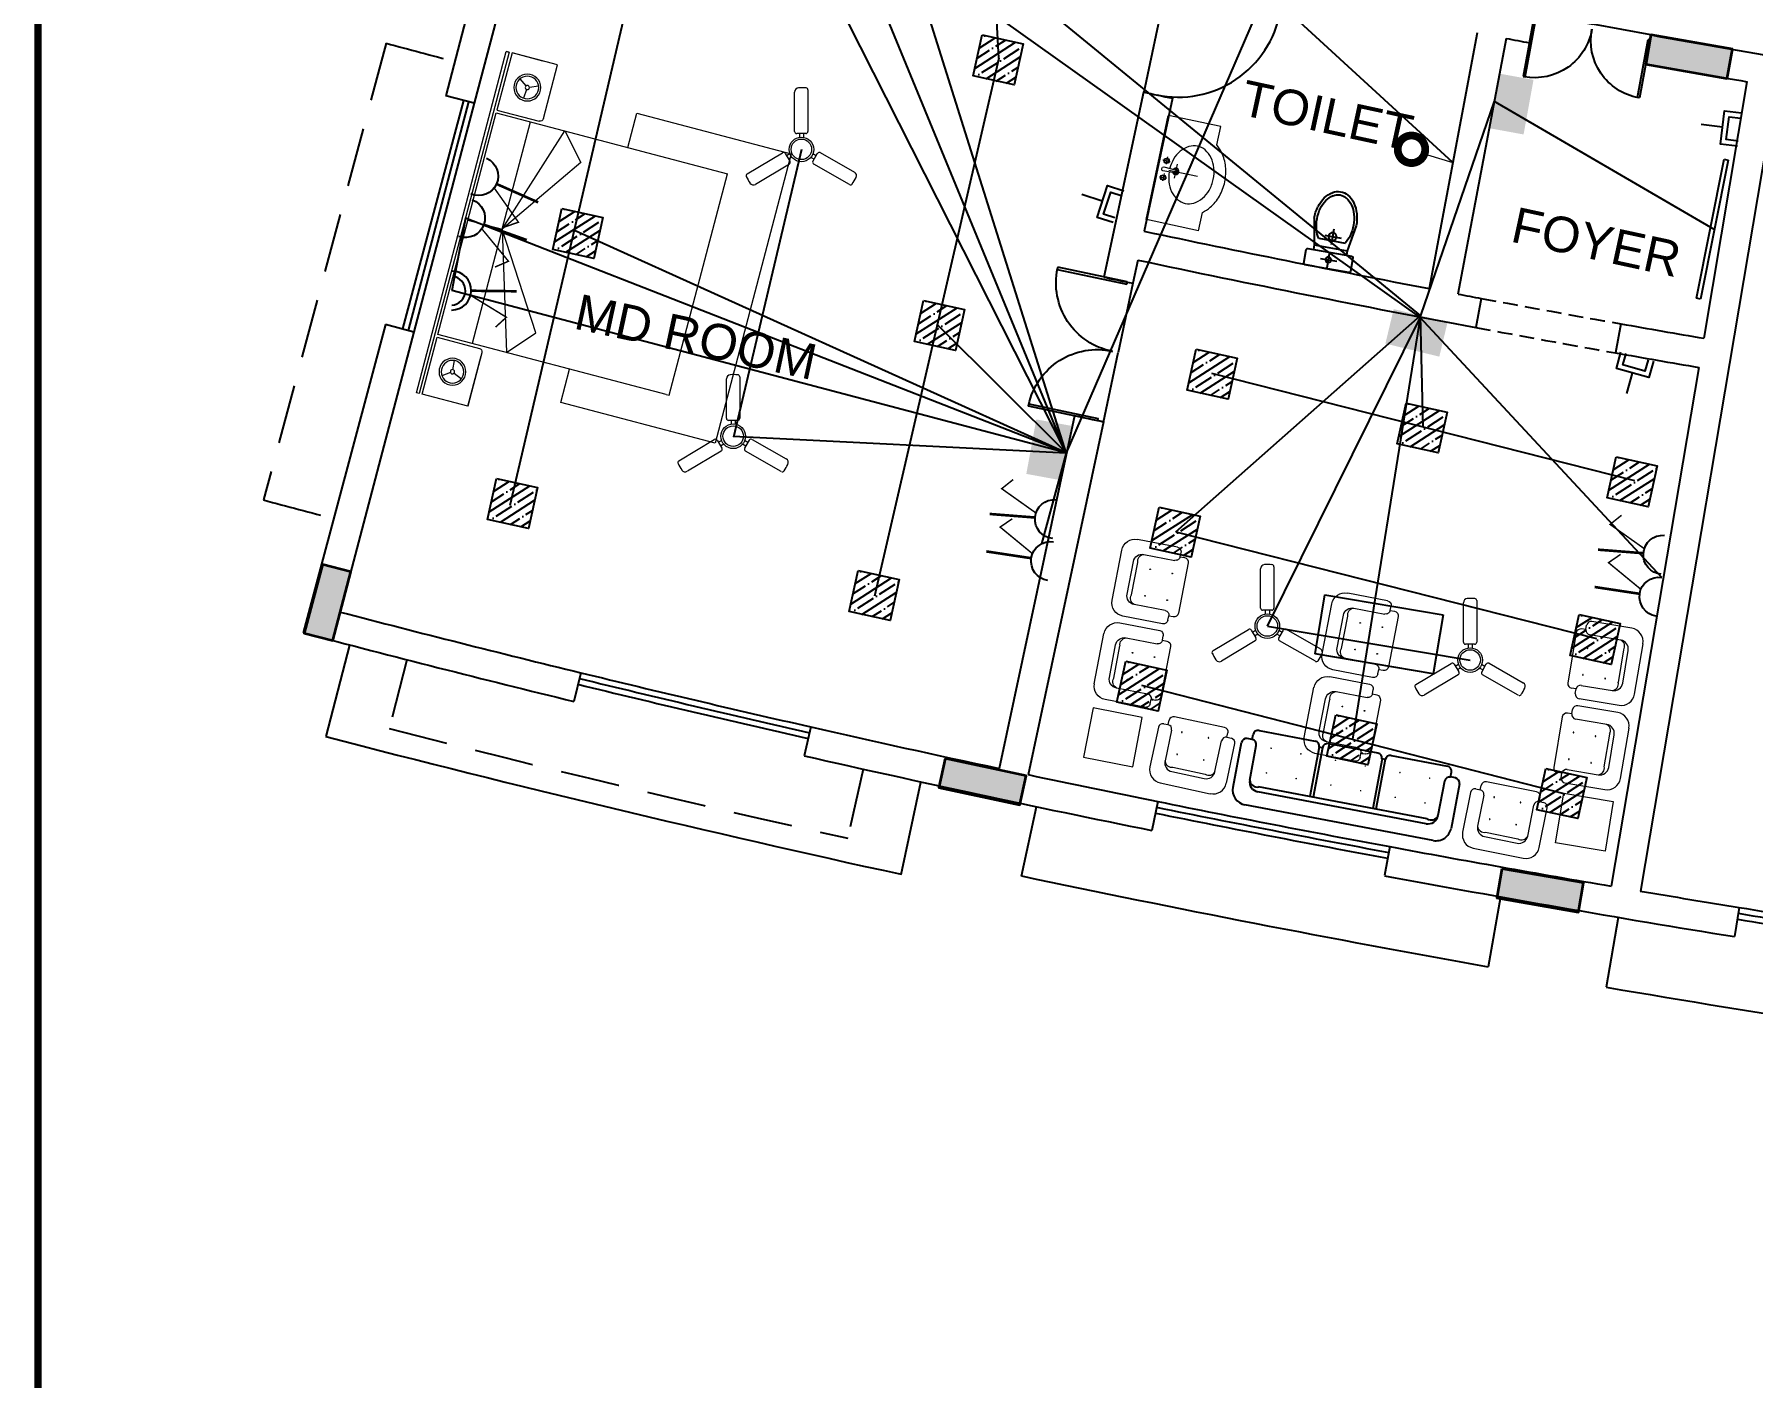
# Model space of a CAD drawing. Header units: inches. Extents: x -221585 to 401252, y -284294 to 332380.
# Drawn here: x 141612 to 143066, y 38355 to 39491 of the extents above; entities that cross this region are included whole.
import ezdxf

# ---------------------------------------------------------------- set-up
doc = ezdxf.new("R2010")
doc.units = ezdxf.units.IN
doc.header["$MEASUREMENT"] = 0
doc.linetypes.add('HIDDEN', pattern=[0.375, 0.25, -0.125])
doc.linetypes.add('HIDDEN2', pattern=[0.1875, 0.125, -0.0625])
for name, color, linetype in [('A-GREEN', 80, 'Continuous'), ('A_dimension_100', 233, 'Continuous'), ('E-LIGHT', 7, 'Continuous'), ('LINE2', 2, 'Continuous'), ('Power', 7, 'Continuous'), ('UPS', 7, 'Continuous')]:
    doc.layers.add(name, color=color, linetype=linetype)
for name, color, linetype, lineweight in [('ceilingfan', 1, 'Continuous', 15), ('column fa 25', 3, 'Continuous', 35), ('FURN', 56, 'Continuous', 0), ('PIE', 7, 'Continuous', 15), ('text', 72, 'HIDDEN2', 5)]:
    doc.layers.add(name, color=color, linetype=linetype, lineweight=lineweight)
doc.styles.add('DIM', font='arial.ttf')

# ---------------------------------------------------------------- blocks, each defined once
blk = doc.blocks.new('FEGREGRE')
at = {"color": 20, "ltscale": 10}
for p, q in [((350756.9, 114115.5, 0.8), (350736.8, 114038.1, 0.4)), ((351223.4, 113921.6, 0.4), (351240.1, 113999.7, 0.4)), ((351325.4, 113920.2, 0.4), (351337.9, 113978.8, 0.4)), ((351730.7, 113902.5, 0.4), (351720.2, 113843.4, 0.4)), ((351830.1, 113885.1, 0.4), (351820, 113826.1, 0.4))]:
    blk.add_line(p, q, dxfattribs=at)
for radius, start, end in [(12848.5, 255.42413, 257.65571), (12828.5, 258.10192, 259.8983), (12828.5, 260.35055, 262.14575)]:
    blk.add_arc((353970.3, 126473.1, 0.4), radius, start, end, dxfattribs=at)
blk = doc.blocks.new('RYTRTRTRTRT')
at = {"color": 1}
for p, q in [((42.518, 61.153), (42.518, 61.753)), ((42.518, 61.753), (42.538, 61.753)), ((42.538, 61.753), (42.538, 61.153)), ((43.718, 61.753), (43.698, 61.753)), ((43.698, 61.753), (43.698, 61.153)), ((43.718, 61.153), (43.718, 61.753)), ((42.518, 61.153), (42.538, 61.153)), ((42.518, 61.103), (43.118, 61.103)), ((43.718, 61.103), (43.118, 61.103)), ((43.718, 61.153), (43.698, 61.153))]:
    blk.add_line(p, q, dxfattribs=at)
for centre, start, end in [((42.528, 61.163), 359.0371, 90), ((43.708, 61.163), 90, 180.9629)]:
    blk.add_arc(centre, 0.59, start, end, dxfattribs=at)
blk = doc.blocks.new('A$C4DAE545B')
for p, q in [((0.525, 2.075), (2.465, 2.075)), ((0.525, 2.05), (0.525, 2.075)), ((0.525, 2.05), (0.525, 0.05)), ((2.465, 0.05), (2.465, 2.075)), ((0.525, 1.975), (0.525, 1.95)), ((0.525, 0.65), (0.75, 0.85)), ((0.75, 0.85), (1.525, 0.35)), ((2.24, 0.85), (1.525, 0.35)), ((2.465, 0.65), (2.24, 0.85)), ((1.525, 0.35), (0.525, 0.65)), ((1.525, 0.35), (2.465, 0.65)), ((0.47, 0.45), (0, 0.45)), ((0, 0.45), (0, 0.05)), ((2.52, 0.45), (2.99, 0.45)), ((2.99, 0.45), (2.99, 0.05)), ((0.243, 0.267), (0.211, 0.338)), ((0.5, 0.05), (0.5, 0.42)), ((1.525, 0.35), (0.525, 0.35)), ((1.525, 0.35), (2.465, 0.35)), ((1.525, 0.05), (1.525, 0.35)), ((1.532, 0.352), (1.531, 0.354)), ((1.557, 0.36), (1.55, 0.366)), ((2.49, 0.05), (2.49, 0.42)), ((2.747, 0.267), (2.779, 0.338)), ((2.99, 0.32), (2.99, 0.05)), ((0.239, 0.236), (0.194, 0.172)), ((0.268, 0.249), (0.346, 0.241)), ((2.722, 0.249), (2.644, 0.241)), ((2.751, 0.236), (2.796, 0.172)), ((0, 0.05), (0.5, 0.05)), ((2.99, 0.025), (0, 0.025)), ((0, 0.025), (0, 0)), ((0.525, 0.05), (2.465, 0.05)), ((2.99, 0.05), (2.49, 0.05)), ((2.99, 0.05), (2.49, 0.05)), ((2.99, 0), (2.99, 0.025)), ((2.99, 0.025), (2.99, 0)), ((0, 0), (2.99, 0))]:
    blk.add_line(p, q)
for points in [[(2.465, 1.203), (2.767, 1.203), (2.767, 2.556), (0.233, 2.556)], [(0.233, 2.556), (0.233, 1.203), (0.525, 1.203)], [(0, 0.45), (0.441, 0.45)]]:
    blk.add_lwpolyline(points)
for centre, radius in [((0.25, 0.25), 0.114), ((0.25, 0.25), 0.0962), ((2.74, 0.25), 0.114), ((2.74, 0.25), 0.0962), ((0.25, 0.25), 0.018), ((2.74, 0.25), 0.018)]:
    blk.add_circle(centre, radius)
for centre, start, end in [((0.47, 0.42), 0, 90), ((2.52, 0.42), 90, 180)]:
    blk.add_arc(centre, 0.03, start, end)
blk = doc.blocks.new('erewrewgregre')
for p, q in [((1543.251, -964.41), (1543.251, -964.917)), ((1544.265, -964.41), (1543.251, -964.41)), ((1544.265, -964.917), (1544.265, -964.41)), ((1543.251, -964.917), (1544.265, -964.917))]:
    blk.add_line(p, q)
blk = doc.blocks.new('REGREHTR')
at = {"layer": 'FURN'}
for p, q in [((-1332.745, -2479.595), (-1332.745, -2479.932)), ((-1332.745, -2479.595), (-1332.745, -2479.932)), ((-1332.707, -2479.557), (-1332.67, -2479.557)), ((-1332.707, -2479.557), (-1332.67, -2479.557)), ((-1332.67, -2479.557), (-1332.67, -2479.52)), ((-1332.67, -2479.557), (-1332.67, -2479.52)), ((-1332.633, -2479.595), (-1332.633, -2479.857)), ((-1332.633, -2479.595), (-1332.633, -2479.857)), ((-1332.207, -2479.483), (-1332.632, -2479.482)), ((-1332.207, -2479.483), (-1332.632, -2479.482)), ((-1332.208, -2479.858), (-1332.208, -2479.595)), ((-1332.208, -2479.858), (-1332.208, -2479.595)), ((-1332.17, -2479.558), (-1332.17, -2479.52)), ((-1332.17, -2479.558), (-1332.17, -2479.52)), ((-1332.17, -2479.558), (-1332.132, -2479.558)), ((-1332.17, -2479.558), (-1332.132, -2479.558)), ((-1332.095, -2479.933), (-1332.095, -2479.596)), ((-1332.095, -2479.933), (-1332.095, -2479.596)), ((-1332.558, -2479.895), (-1332.283, -2479.895)), ((-1332.558, -2479.895), (-1332.283, -2479.895)), ((-1332.558, -2479.932), (-1332.283, -2479.933)), ((-1332.558, -2479.932), (-1332.283, -2479.933)), ((-1332.633, -2480.045), (-1332.208, -2480.045)), ((-1332.633, -2480.045), (-1332.208, -2480.045))]:
    blk.add_line(p, q, dxfattribs=at)
for centre, radius, start, end in [((-1332.708, -2479.595), 0.0375, 89.9193, 179.9193), ((-1332.708, -2479.595), 0.0375, 89.9193, 179.9193), ((-1332.632, -2479.52), 0.0375, 89.9193, 179.9193), ((-1332.632, -2479.52), 0.0375, 89.9193, 179.9193), ((-1332.67, -2479.595), 0.0375, 359.9193, 89.9193), ((-1332.67, -2479.595), 0.0375, 359.9193, 89.9193), ((-1332.545, -2479.595), 0.00281, 359.9193, 179.9193), ((-1332.545, -2479.595), 0.00281, 359.9193, 179.9193), ((-1332.545, -2479.595), 0.00281, 179.9193, 359.9193), ((-1332.545, -2479.595), 0.00281, 179.9193, 359.9193), ((-1332.32, -2479.595), 0.00281, 359.9193, 179.9193), ((-1332.32, -2479.595), 0.00281, 359.9193, 179.9193), ((-1332.32, -2479.595), 0.00281, 179.9193, 359.9193), ((-1332.32, -2479.595), 0.00281, 179.9193, 359.9193), ((-1332.17, -2479.595), 0.0375, 89.9193, 179.9193), ((-1332.17, -2479.595), 0.0375, 89.9193, 179.9193), ((-1332.207, -2479.52), 0.0375, 359.9193, 89.9193), ((-1332.207, -2479.52), 0.0375, 359.9193, 89.9193), ((-1332.133, -2479.596), 0.0375, 359.9193, 89.9193), ((-1332.133, -2479.596), 0.0375, 359.9193, 89.9193), ((-1332.558, -2479.857), 0.075, 179.9193, 269.9193), ((-1332.579, -2479.843), 0.0561, 195.0098, 291.6987), ((-1332.579, -2479.843), 0.0561, 195.0098, 291.6987), ((-1332.558, -2479.857), 0.075, 179.9193, 269.9193), ((-1332.545, -2479.782), 0.00281, 359.9193, 179.9193), ((-1332.545, -2479.782), 0.00281, 359.9193, 179.9193), ((-1332.545, -2479.782), 0.00281, 179.9193, 359.9193), ((-1332.545, -2479.782), 0.00281, 179.9193, 359.9193), ((-1332.32, -2479.783), 0.00281, 359.9193, 179.9193), ((-1332.32, -2479.783), 0.00281, 359.9193, 179.9193), ((-1332.32, -2479.783), 0.00281, 179.9193, 359.9193), ((-1332.32, -2479.783), 0.00281, 179.9193, 359.9193), ((-1332.283, -2479.858), 0.075, 269.9193, 359.9193), ((-1332.262, -2479.843), 0.0561, 248.1399, 344.8288), ((-1332.262, -2479.843), 0.0561, 248.1399, 344.8288), ((-1332.283, -2479.858), 0.075, 269.9193, 359.9193), ((-1332.633, -2479.932), 0.112, 179.9193, 269.9193), ((-1332.633, -2479.932), 0.112, 179.9193, 269.9193), ((-1332.208, -2479.933), 0.112, 269.9193, 359.9193), ((-1332.208, -2479.933), 0.112, 269.9193, 359.9193)]:
    blk.add_arc(centre, radius, start, end, dxfattribs=at)
blk = doc.blocks.new('S')
at = {"color": 8}
for p, q in [((-1517.313, 487.969), (-1517.313, 488.011)), ((-1517.313, 487.969), (-1517.313, 488.011)), ((-1517.271, 488.054), (-1516.789, 488.054)), ((-1517.271, 488.054), (-1516.789, 488.054)), ((-1516.718, 488.011), (-1516.747, 488.011)), ((-1516.718, 488.011), (-1516.747, 488.011)), ((-1516.747, 488.011), (-1516.747, 487.586)), ((-1516.747, 488.011), (-1516.747, 487.586)), ((-1516.718, 488.011), (-1516.718, 487.586)), ((-1516.718, 488.011), (-1516.718, 487.586)), ((-1516.676, 488.054), (-1516.251, 488.054)), ((-1516.676, 488.054), (-1516.251, 488.054)), ((-1516.208, 488.011), (-1516.208, 487.586)), ((-1516.208, 488.011), (-1516.208, 487.586)), ((-1516.18, 488.011), (-1516.207, 488.011)), ((-1516.18, 488.011), (-1516.207, 488.011)), ((-1516.18, 488.011), (-1516.18, 487.586)), ((-1516.18, 488.011), (-1516.18, 487.586)), ((-1516.138, 488.054), (-1515.656, 488.054)), ((-1516.138, 488.054), (-1515.656, 488.054)), ((-1515.613, 487.969), (-1515.613, 488.011)), ((-1515.613, 487.969), (-1515.613, 488.011)), ((-1517.398, 487.544), (-1517.398, 487.926)), ((-1517.398, 487.544), (-1517.398, 487.926)), ((-1517.313, 487.969), (-1517.356, 487.969)), ((-1517.313, 487.969), (-1517.356, 487.969)), ((-1517.271, 487.629), (-1517.271, 487.926)), ((-1517.271, 487.629), (-1517.271, 487.926)), ((-1515.656, 487.926), (-1515.656, 487.629)), ((-1515.656, 487.926), (-1515.656, 487.629)), ((-1515.571, 487.969), (-1515.613, 487.969)), ((-1515.571, 487.969), (-1515.613, 487.969)), ((-1515.528, 487.926), (-1515.528, 487.544)), ((-1515.528, 487.926), (-1515.528, 487.544)), ((-1515.741, 487.586), (-1517.186, 487.586)), ((-1515.741, 487.586), (-1517.186, 487.586)), ((-1515.656, 487.416), (-1517.271, 487.416)), ((-1515.656, 487.416), (-1517.271, 487.416)), ((-1515.741, 487.544), (-1517.186, 487.544)), ((-1515.741, 487.544), (-1517.186, 487.544))]:
    blk.add_line(p, q, dxfattribs=at)
at = {"color": 8, "const_width": 0.00637}
for points in [[(-1517.14, 487.926, 1), (-1517.147, 487.926, 1)], [(-1517.14, 487.926, 1), (-1517.147, 487.926, 1)], [(-1516.885, 487.926, 1), (-1516.892, 487.926, 1)], [(-1516.885, 487.926, 1), (-1516.892, 487.926, 1)], [(-1516.588, 487.926, 1), (-1516.594, 487.926, 1)], [(-1516.588, 487.926, 1), (-1516.594, 487.926, 1)], [(-1516.333, 487.926, 1), (-1516.339, 487.926, 1)], [(-1516.333, 487.926, 1), (-1516.339, 487.926, 1)], [(-1516.035, 487.926, 1), (-1516.042, 487.926, 1)], [(-1516.035, 487.926, 1), (-1516.042, 487.926, 1)], [(-1515.78, 487.926, 1), (-1515.787, 487.926, 1)], [(-1515.78, 487.926, 1), (-1515.787, 487.926, 1)], [(-1517.14, 487.714, 1), (-1517.147, 487.714, 1)], [(-1517.14, 487.714, 1), (-1517.147, 487.714, 1)], [(-1516.885, 487.714, 1), (-1516.892, 487.714, 1)], [(-1516.885, 487.714, 1), (-1516.892, 487.714, 1)], [(-1516.588, 487.714, 1), (-1516.594, 487.714, 1)], [(-1516.588, 487.714, 1), (-1516.594, 487.714, 1)], [(-1516.333, 487.714, 1), (-1516.339, 487.714, 1)], [(-1516.333, 487.714, 1), (-1516.339, 487.714, 1)], [(-1516.035, 487.714, 1), (-1516.042, 487.714, 1)], [(-1516.035, 487.714, 1), (-1516.042, 487.714, 1)], [(-1515.78, 487.714, 1), (-1515.787, 487.714, 1)], [(-1515.78, 487.714, 1), (-1515.787, 487.714, 1)]]:
    blk.add_lwpolyline(points, format="xyb", close=True, dxfattribs=at)
at = {"color": 8}
for centre, radius, start, end in [((-1517.271, 488.011), 0.0425, 90, 180), ((-1517.271, 488.011), 0.0425, 90, 180), ((-1516.789, 488.011), 0.0425, 0, 90), ((-1516.789, 488.011), 0.0425, 0, 90), ((-1516.676, 488.011), 0.0425, 90, 180), ((-1516.676, 488.011), 0.0425, 90, 180), ((-1516.251, 488.011), 0.0425, 0, 90), ((-1516.251, 488.011), 0.0425, 0, 90), ((-1516.138, 488.011), 0.0425, 90, 180), ((-1516.138, 488.011), 0.0425, 90, 180), ((-1515.656, 488.011), 0.0425, 0, 90), ((-1515.656, 488.011), 0.0425, 0, 90), ((-1517.356, 487.926), 0.0425, 90, 180), ((-1517.356, 487.926), 0.0425, 90, 180), ((-1517.313, 487.926), 0.0425, 0, 90), ((-1517.313, 487.926), 0.0425, 0, 90), ((-1515.613, 487.926), 0.0425, 90, 180), ((-1515.613, 487.926), 0.0425, 90, 180), ((-1515.571, 487.926), 0.0425, 0, 90), ((-1515.571, 487.926), 0.0425, 0, 90), ((-1517.186, 487.629), 0.085, 180, 270), ((-1517.209, 487.645), 0.0636, 195.0905, 291.7794), ((-1517.209, 487.645), 0.0636, 195.0905, 291.7794), ((-1517.186, 487.629), 0.085, 180, 270), ((-1515.741, 487.629), 0.085, 270, 0), ((-1515.717, 487.645), 0.0636, 248.2206, 344.9095), ((-1515.717, 487.645), 0.0636, 248.2206, 344.9095), ((-1515.741, 487.629), 0.085, 270, 0), ((-1517.271, 487.544), 0.128, 180, 270), ((-1517.271, 487.544), 0.128, 180, 270), ((-1515.656, 487.544), 0.128, 270, 0), ((-1515.656, 487.544), 0.128, 270, 0)]:
    blk.add_arc(centre, radius, start, end, dxfattribs=at)
blk = doc.blocks.new('frgre')
at = {"layer": 'FURN'}
for p, q in [((-1218.604, -2440.471), (-1218.604, -2440.888)), ((-1218.188, -2440.471), (-1218.604, -2440.471)), ((-1218.188, -2440.888), (-1218.188, -2440.471)), ((-1218.604, -2440.888), (-1218.188, -2440.888))]:
    blk.add_line(p, q, dxfattribs=at)
blk = doc.blocks.new('fregtr')
at = {"layer": 'FURN'}
for p, q in [((-1209.949, -2453.172), (-1209.949, -2453.509)), ((-1209.411, -2453.059), (-1209.836, -2453.059)), ((-1209.411, -2453.059), (-1209.836, -2453.059)), ((-1209.486, -2453.172), (-1209.761, -2453.172)), ((-1209.486, -2453.172), (-1209.761, -2453.172)), ((-1209.299, -2453.509), (-1209.299, -2453.172)), ((-1209.299, -2453.509), (-1209.299, -2453.172)), ((-1209.836, -2453.247), (-1209.836, -2453.509)), ((-1209.836, -2453.247), (-1209.836, -2453.509)), ((-1209.486, -2453.209), (-1209.761, -2453.209)), ((-1209.486, -2453.209), (-1209.761, -2453.209)), ((-1209.411, -2453.509), (-1209.411, -2453.247)), ((-1209.411, -2453.509), (-1209.411, -2453.247)), ((-1209.874, -2453.547), (-1209.911, -2453.547)), ((-1209.874, -2453.547), (-1209.911, -2453.547)), ((-1209.874, -2453.547), (-1209.874, -2453.584)), ((-1209.874, -2453.547), (-1209.874, -2453.584)), ((-1209.336, -2453.547), (-1209.374, -2453.547)), ((-1209.374, -2453.547), (-1209.374, -2453.584)), ((-1209.374, -2453.547), (-1209.374, -2453.584)), ((-1209.336, -2453.547), (-1209.374, -2453.547)), ((-1209.836, -2453.622), (-1209.411, -2453.622)), ((-1209.836, -2453.622), (-1209.411, -2453.622))]:
    blk.add_line(p, q, dxfattribs=at)
for centre, radius, start, end in [((-1209.836, -2453.172), 0.112, 90, 180), ((-1209.836, -2453.172), 0.112, 90, 180), ((-1209.761, -2453.247), 0.075, 90, 180), ((-1209.761, -2453.247), 0.075, 90, 180), ((-1209.486, -2453.247), 0.075, 0, 90), ((-1209.486, -2453.247), 0.075, 0, 90), ((-1209.411, -2453.172), 0.112, 0, 90), ((-1209.411, -2453.172), 0.112, 0, 90), ((-1209.782, -2453.262), 0.0561, 68.2206, 164.9095), ((-1209.782, -2453.262), 0.0561, 68.2206, 164.9095), ((-1209.724, -2453.322), 0.00281, 0, 180), ((-1209.724, -2453.322), 0.00281, 0, 180), ((-1209.724, -2453.322), 0.00281, 180, 0), ((-1209.724, -2453.322), 0.00281, 180, 0), ((-1209.499, -2453.322), 0.00281, 0, 180), ((-1209.499, -2453.322), 0.00281, 0, 180), ((-1209.499, -2453.322), 0.00281, 180, 0), ((-1209.499, -2453.322), 0.00281, 180, 0), ((-1209.466, -2453.262), 0.0561, 15.0905, 111.7794), ((-1209.466, -2453.262), 0.0561, 15.0905, 111.7794), ((-1209.911, -2453.509), 0.0375, 180, 270), ((-1209.911, -2453.509), 0.0375, 180, 270), ((-1209.874, -2453.509), 0.0375, 270, 0), ((-1209.874, -2453.509), 0.0375, 270, 0), ((-1209.836, -2453.584), 0.0375, 180, 270), ((-1209.836, -2453.584), 0.0375, 180, 270), ((-1209.724, -2453.509), 0.00281, 0, 180), ((-1209.724, -2453.509), 0.00281, 0, 180), ((-1209.724, -2453.509), 0.00281, 180, 0), ((-1209.724, -2453.509), 0.00281, 180, 0), ((-1209.499, -2453.509), 0.00281, 0, 180), ((-1209.499, -2453.509), 0.00281, 0, 180), ((-1209.499, -2453.509), 0.00281, 180, 0), ((-1209.499, -2453.509), 0.00281, 180, 0), ((-1209.374, -2453.509), 0.0375, 180, 270), ((-1209.374, -2453.509), 0.0375, 180, 270), ((-1209.411, -2453.584), 0.0375, 270, 0), ((-1209.411, -2453.584), 0.0375, 270, 0), ((-1209.336, -2453.509), 0.0375, 270, 0), ((-1209.336, -2453.509), 0.0375, 270, 0)]:
    blk.add_arc(centre, radius, start, end, dxfattribs=at)
blk = doc.blocks.new('TRTH')
at = {"color": 1, "ltscale": 8}
for p, q in [((-589.839, -68.759), (-589.839, -67.98)), ((-589.819, -68.759), (-589.819, -67.979)), ((-589.839, -68.759), (-589.819, -68.759)), ((-589.839, -68.859), (-589.039, -68.859))]:
    blk.add_line(p, q, dxfattribs=at)
blk.add_arc((-589.819, -68.759), 0.78, 0, 91.4693, dxfattribs=at)
blk = doc.blocks.new('WC-B1')
at = {"layer": 'LINE2', "color": 0, "ltscale": 0.02}
for p, q in [((-0.397, 0.179), (-0.175, 0.14)), ((-0.135, 0.189), (-0.135, -0.193)), ((-0.005, 0.2), (-0.124, 0.2)), ((0.006, -0.193), (0.006, 0.189)), ((-0.236, 0.112), (-0.236, -0.116)), ((-0.175, 0.14), (-0.175, -0.145)), ((-0.397, -0.184), (-0.175, -0.145)), ((-0.124, -0.204), (-0.005, -0.204))]:
    blk.add_line(p, q, dxfattribs=at)
at = {"layer": 'LINE2', "color": 0}
for p, q in [((-0.271, 0.065), (-0.271, -0.076)), ((-0.175, 0.14), (-0.135, 0.14)), ((-0.135, 0), (0, 0)), ((-0.071, 0.067), (-0.071, -0.073)), ((-0.335, -0.002), (-0.201, -0.002)), ((-0.175, -0.145), (-0.135, -0.145))]:
    blk.add_line(p, q, dxfattribs=at)
at = {"layer": 'LINE2', "color": 0, "ltscale": 0.02}
blk.add_lwpolyline([(-0.397, -0.16, 0.068014), (-0.304, -0.147, 0.075335), (-0.236, -0.116, 0.107086)], format="xyb", dxfattribs=at)
at = {"layer": 'LINE2', "color": 0}
blk.add_circle((-0.271, -0.002), 0.0342, dxfattribs=at)
at = {"layer": 'LINE2', "color": 0, "ltscale": 0.02}
blk.add_circle((-0.071, 0), 0.0239, dxfattribs=at)
for centre, radius, start, end in [((-0.425, -0.102), 0.277, 106.0009, 124.6952), ((-0.397, -0.198), 0.378, 90, 106.0009), ((-0.397, -0.192), 0.347, 90, 105.5637), ((-0.397, -0.192), 0.347, 74.4363, 90), ((-0.124, 0.189), 0.0106, 90, 180), ((-0.005, 0.189), 0.0106, 0, 90), ((-0.531, -0.002), 0.128, 149.1076, 180), ((-0.467, -0.041), 0.203, 124.6952, 149.1076), ((-0.523, -0.002), 0.108, 148.3665, 180), ((-0.463, -0.039), 0.179, 123.9174, 148.3665), ((-0.423, -0.098), 0.25, 105.5637, 123.9174), ((-0.371, -0.098), 0.25, 57.2032, 74.4363), ((-0.531, -0.002), 0.128, 180, 210.8924), ((-0.467, 0.036), 0.203, 210.8924, 235.3048), ((-0.523, -0.002), 0.108, 180, 211.6335), ((-0.463, 0.035), 0.179, 211.6335, 236.0826), ((-0.425, 0.097), 0.277, 235.3048, 253.9991), ((-0.423, 0.094), 0.25, 236.0826, 254.4363), ((-0.397, 0.194), 0.378, 253.9991, 270), ((-0.397, 0.187), 0.347, 254.4363, 270), ((-0.124, -0.193), 0.0106, 180, 270), ((-0.005, -0.193), 0.0106, 270, 0)]:
    blk.add_arc(centre, radius, start, end, dxfattribs=at)
blk = doc.blocks.new('ddfe')
at = {"layer": 'column fa 25', "ltscale": 10}
h = blk.add_hatch(color=3, dxfattribs=at)
h.set_gradient(color1=(141, 141, 141), color2=(145, 145, 145), one_color=1, tint=0.57, name='CYLINDER')
h.paths.add_polyline_path([(177039, 119902.4), (177064, 119902.4), (177064, 119962.4), (177039, 119962.4)])
at = {"layer": 'column fa 25', "color": 2, "ltscale": 10}
blk.add_lwpolyline([(177039, 119902.4), (177064, 119902.4), (177064, 119962.4), (177039, 119962.4)], close=True, dxfattribs=at)
blk = doc.blocks.new('dd')
at = {"layer": 'column fa 25', "ltscale": 10}
h = blk.add_hatch(color=3, dxfattribs=at)
h.set_gradient(color1=(141, 141, 141), color2=(145, 145, 145), one_color=1, tint=0.57, name='CYLINDER')
h.paths.add_polyline_path([(177327.8, 119886), (177352.8, 119886), (177352.8, 119956), (177327.8, 119956)])
at = {"layer": 'column fa 25', "color": 1, "ltscale": 10}
blk.add_lwpolyline([(177327.8, 119886), (177352.8, 119886), (177352.8, 119956), (177327.8, 119956)], close=True, dxfattribs=at)
blk = doc.blocks.new('Fan')
at = {"color": 6}
for p, q in [((-5.8, 15.7), (-5.8, 48.4)), ((5.2, 50.1), (5.2, 15.7)), ((3.5, 14), (-4.1, 14)), ((-1.9, 14), (-1.9, 10.8)), ((1.5, 14), (1.5, 10.8)), ((-45.2, -19.5), (-15.9, -1.9)), ((-10.2, -11.4), (-38.2, -28.2)), ((-13.6, -2.5), (-9.7, -9)), ((-12.6, -4.2), (-9.9, -2.6)), ((-10.8, -7.1), (-8.1, -5.5)), ((10.3, -7.3), (7.6, -5.8)), ((12, -4.4), (9.3, -2.8)), ((9.4, -9.1), (13.2, -2.4)), ((39.7, -28.3), (10, -11.4)), ((15.5, -1.8), (43.8, -18))]:
    blk.add_line(p, q, dxfattribs=at)
for centre, radius in [((-0.2, 0.8), 10.2), ((-0.2, 0.9), 8.5)]:
    blk.add_circle(centre, radius, dxfattribs=at)
for centre, radius, start, end in [((-2.4, 48.4), 3.4, 92.735, 180), ((-0.2, 0.9), 51, 85.7207, 92.735), ((3.5, 50.1), 1.7, 0, 85.7207), ((-4.1, 15.7), 1.7, 180, 270), ((3.5, 15.7), 1.7, 270, 0), ((-15, -3.4), 1.7, 30.9808, 120.9808), ((-11.1, -9.9), 1.7, 300.9808, 30.9808), ((10.8, -9.9), 1.7, 150.2708, 240.2708), ((14.6, -3.3), 1.7, 60.2708, 150.2708), ((-44.4, -21), 1.7, 120.9808, 206.3239), ((-0.2, 0.9), 51, 206.3239, 213.3255), ((-40, -25.3), 3.4, 213.3255, 300.9808), ((40.6, -26.9), 1.7, 240.2708, 325.7165), ((-0.2, 0.9), 51, 325.7165, 332.7215), ((42.1, -20.9), 3.4, 332.7215, 60.2708)]:
    blk.add_arc(centre, radius, start, end, dxfattribs=at)
blk = doc.blocks.new('ups 6A')
at = {"layer": 'E-LIGHT', "color": 4}
for points, const_width in [([(5905666.9, -1658491.3), (5905670.4, -1658287.3)], 11.7), ([(5905691.6, -1658286), (5905784.8, -1658448.2), (5905830.5, -1658400.8)], 6.64)]:
    blk.add_lwpolyline(points, dxfattribs=dict(at, const_width=const_width))
blk.add_arc((5905671.9, -1658199.8), 87.4, 179.01016, 359.01016, dxfattribs=at)
blk = doc.blocks.new('16A')
at = {"layer": 'E-LIGHT', "color": 1}
for points, const_width in [([(5916857.4, -1642748), (5916860.9, -1642952)], 11.7), ([(5916882, -1642953.3), (5916975.2, -1642791.1), (5917021, -1642838.5)], 6.64)]:
    blk.add_lwpolyline(points, dxfattribs=dict(at, const_width=const_width))
for centre, radius, start, end in [((5916862.4, -1643039.4), 87.4, 0.98984, 180.98984), ((5916863.3, -1643042.7), 64.6, 4.27254, 175.75788)]:
    blk.add_arc(centre, radius, start, end, dxfattribs=at)

msp = doc.modelspace()

# ---------------------------------------------------------------- hatches: boundary and pattern name
at = {"ltscale": 10}
h = msp.add_hatch(dxfattribs=at)
h.set_pattern_fill('ANSI35', color=1, scale=50, angle=-12.353)
h.set_pattern_definition([(32.6469947, (-49031.87, -105027.383), (-6.7432699, 10.5251276), []), (32.6469947, (-49023.236, -105029.274), (-6.7432699, 10.5251276), [15.625, -3.125, 0, -3.125])])
h.paths.add_polyline_path([(142440.9, 39448.3), (142448.5, 39483), (142413.8, 39490.6), (142406.2, 39455.9)])
h = msp.add_hatch(dxfattribs=at)
h.set_pattern_fill('ANSI35', color=1, scale=50, angle=-12.353)
h.set_pattern_definition([(32.6469947, (-49387.427, -105174.114), (-6.7432699, 10.5251276), []), (32.6469947, (-49378.792, -105176.005), (-6.7432699, 10.5251276), [15.625, -3.125, 0, -3.125])])
h.paths.add_polyline_path([(142085.3, 39301.6), (142092.9, 39336.3), (142058.3, 39343.9), (142050.7, 39309.2)])
h = msp.add_hatch(dxfattribs=at)
h.set_pattern_fill('ANSI35', color=1, scale=50, angle=-12.353)
h.set_pattern_definition([(32.6469947, (-49081.454, -105251.974), (-6.7432699, 10.5251276), []), (32.6469947, (-49072.82, -105253.865), (-6.7432699, 10.5251276), [15.625, -3.125, 0, -3.125])])
h.paths.add_polyline_path([(142391.3, 39223.7), (142398.9, 39258.4), (142364.2, 39266), (142356.6, 39231.3)])
h = msp.add_hatch(dxfattribs=at)
h.set_pattern_fill('ANSI35', color=1, scale=50, angle=-12.353)
h.set_pattern_definition([(32.6469947, (-48850.803, -105293.328), (-6.7432699, 10.5251276), []), (32.6469947, (-48842.169, -105295.219), (-6.7432699, 10.5251276), [15.625, -3.125, 0, -3.125])])
h.paths.add_polyline_path([(142622, 39182.4), (142629.6, 39217.1), (142594.9, 39224.7), (142587.3, 39190)])
h = msp.add_hatch(dxfattribs=at)
h.set_pattern_fill('ANSI35', color=1, scale=50, angle=-12.353)
h.set_pattern_definition([(32.6469947, (-48673.168, -105338.752), (-6.7432699, 10.5251276), []), (32.6469947, (-48664.534, -105340.643), (-6.7432699, 10.5251276), [15.625, -3.125, 0, -3.125])])
h.paths.add_polyline_path([(142799.6, 39137), (142807.2, 39171.6), (142772.5, 39179.2), (142764.9, 39144.6)])
h = msp.add_hatch(dxfattribs=at)
h.set_pattern_fill('ANSI35', color=1, scale=50, angle=-12.353)
h.set_pattern_definition([(32.6469947, (-48495.533, -105384.176), (-6.7432699, 10.5251276), []), (32.6469947, (-48486.899, -105386.067), (-6.7432699, 10.5251276), [15.625, -3.125, 0, -3.125])])
h.paths.add_polyline_path([(142977.2, 39091.5), (142984.8, 39126.2), (142950.1, 39133.8), (142942.6, 39099.1)])
h = msp.add_hatch(dxfattribs=at)
h.set_pattern_fill('ANSI35', color=1, scale=50, angle=-12.353)
h.set_pattern_definition([(32.6469947, (-49442.806, -105402.522), (-6.7432699, 10.5251276), []), (32.6469947, (-49434.172, -105404.413), (-6.7432699, 10.5251276), [15.625, -3.125, 0, -3.125])])
h.paths.add_polyline_path([(142030, 39073.2), (142037.6, 39107.9), (142002.9, 39115.5), (141995.3, 39080.8)])
h = msp.add_hatch(dxfattribs=at)
h.set_pattern_fill('ANSI35', color=1, scale=50, angle=-12.353)
h.set_pattern_definition([(32.6469947, (-48882.068, -105426.758), (-6.7432699, 10.5251276), []), (32.6469947, (-48873.434, -105428.649), (-6.7432699, 10.5251276), [15.625, -3.125, 0, -3.125])])
h.paths.add_polyline_path([(142590.7, 39049), (142598.3, 39083.6), (142563.6, 39091.2), (142556, 39056.6)])
h = msp.add_hatch(dxfattribs=at)
h.set_pattern_fill('ANSI35', color=1, scale=50, angle=-12.353)
h.set_pattern_definition([(32.6469947, (-49136.834, -105480.383), (-6.7432699, 10.5251276), []), (32.6469947, (-49128.2, -105482.274), (-6.7432699, 10.5251276), [15.625, -3.125, 0, -3.125])])
h.paths.add_polyline_path([(142335.9, 38995.3), (142343.5, 39030), (142308.8, 39037.6), (142301.2, 39002.9)])
h = msp.add_hatch(dxfattribs=at)
h.set_pattern_fill('ANSI35', color=1, scale=50, angle=-12.353)
h.set_pattern_definition([(32.6469947, (-48526.798, -105517.605), (-6.7432699, 10.5251276), []), (32.6469947, (-48518.164, -105519.496), (-6.7432699, 10.5251276), [15.625, -3.125, 0, -3.125])])
h.paths.add_polyline_path([(142946, 38958.1), (142953.6, 38992.8), (142918.9, 39000.4), (142911.3, 38965.7)])
h = msp.add_hatch(dxfattribs=at)
h.set_pattern_fill('ANSI35', color=1, scale=50, angle=-12.353)
h.set_pattern_definition([(32.6469947, (-48910.211, -105557.145), (-6.7432699, 10.5251276), []), (32.6469947, (-48901.577, -105559.036), (-6.7432699, 10.5251276), [15.625, -3.125, 0, -3.125])])
h.paths.add_polyline_path([(142562.6, 38918.6), (142570.1, 38953.2), (142535.5, 38960.8), (142527.9, 38926.2)])
h = msp.add_hatch(dxfattribs=at)
h.set_pattern_fill('ANSI35', color=1, scale=50, angle=-12.353)
h.set_pattern_definition([(32.6469947, (-48732.576, -105602.569), (-6.7432699, 10.5251276), []), (32.6469947, (-48723.942, -105604.46), (-6.7432699, 10.5251276), [15.625, -3.125, 0, -3.125])])
h.paths.add_polyline_path([(142740.2, 38873.1), (142747.8, 38907.8), (142713.1, 38915.4), (142705.5, 38880.7)])
h = msp.add_hatch(dxfattribs=at)
h.set_pattern_fill('ANSI35', color=1, scale=50, angle=-12.353)
h.set_pattern_definition([(32.6469947, (-48554.941, -105647.993), (-6.7432699, 10.5251276), []), (32.6469947, (-48546.307, -105649.884), (-6.7432699, 10.5251276), [15.625, -3.125, 0, -3.125])])
h.paths.add_polyline_path([(142917.8, 38827.7), (142925.4, 38862.4), (142890.7, 38870), (142883.1, 38835.3)])

# ---------------------------------------------------------------- linework, layer by layer
at = {"color": 4, "ltscale": 8}
for p, q in [((142171.4, 40241.8, 0.4), (141960, 39439.2, 0.4)), ((142046.4, 39669.7, 0.4), (141984, 39432.8, 0.4)), ((141984, 39432.8, 0.4), (141960, 39439.2, 0.4)), ((141909, 39245.8, 0.4), (141839.3, 38984.9, 0.4)), ((141933.1, 39239.4, 0.4), (141870.7, 39002.5, 0.4)), ((141933.1, 39239.3, 0.4), (141909, 39245.8, 0.4))]:
    msp.add_line(p, q, dxfattribs=at)
at = {"color": 144}
for p, q in [((142484.9, 39137, 0.2), (142225.5, 39649.4, 0.7)), ((142783.7, 39252.2), (142225.5, 39649.4, 0.7)), ((142484.9, 39137, 0.2), (142331.7, 39624.2, 0.9))]:
    msp.add_line(p, q, dxfattribs=at)
at = {"color": 1}
for p, q in [((142784.8, 39253.2), (142331.7, 39624.2, 0.9)), ((141976.8, 39335.7), (141965.1, 39274.3)), ((142484.9, 39137, 0.2), (142069.5, 39324.8)), ((142577.6, 39070.4), (142784.8, 39253.2)), ((142655.1, 38990.6), (142784.8, 39252)), ((142727.3, 38894.9, -0.2), (142784.8, 39252)), ((142786.8, 39159), (142784.8, 39253.2)), ((142375.8, 39245.6), (142484.9, 39137, 0.2)), ((142203.2, 39151.1), (142484.9, 39137, 0.2))]:
    msp.add_line(p, q, dxfattribs=at)
at = {"color": 42}
for p, q in [((142484.9, 39137, 0.2), (142291.1, 39607.7, 0.5)), ((142484.9, 39137, 0.2), (141976.8, 39335.7)), ((142988.8, 39031.8), (142783.7, 39252.2)), ((142484.9, 39137, 0.2), (142464, 39060.1))]:
    msp.add_line(p, q, dxfattribs=at)
at = {"color": 6}
for p, q in [((142427.9, 39470.8), (142422.4, 39575.1, 0.5)), ((142120.8, 39548.7), (142014.3, 39092.7)), ((142654, 39527.8, 0.8), (142484.9, 39137, 0.2)), ((142811.9, 39382.7, 0), (142650.4, 39531.1, 0.8)), ((142427.9, 39470.8), (142322.7, 39015.8)), ((142847.1, 39434.5, 0), (142784.8, 39253.2)), ((142846.5, 39434.9), (143033.4, 39325.9, -0.4)), ((142260.9, 39393.8), (142203.4, 39150.3)), ((142608, 39204.4), (142965.7, 39113.6)), ((142577.6, 39070.4), (142933.6, 38980, -0.4)), ((142655.1, 38990.6), (142826.8, 38961.8)), ((142548.5, 38940.7), (142906, 38849.1, -0.4))]:
    msp.add_line(p, q, dxfattribs=at)
at = {"color": 4, "ltscale": 10}
for p, q in [((142876.9, 39483.9), (142881.3, 39508.5)), ((142832.6, 39492.3, 0), (142791.9, 39276.1, 0)), ((142857.1, 39487.6, 0), (142816.4, 39271.4, 0)), ((142975.3, 39465.9, 0), (142979.6, 39490.6, 0)), ((142550.3, 39442.3, 0.4), (142516.9, 39285.8, 0.3)), ((143085.6, 39446.8), (142970.7, 38766.4)), ((143060.9, 39451, 0), (143024.3, 39234.1)), ((142574.8, 39437.1, 0.4), (142550.8, 39324.6, 0.3)), ((142552.9, 39334.4, 0.3), (142571.6, 39422.4, 0.3)), ((142545.6, 39300.2, 0.3), (142541.4, 39280.6, 0.3)), ((142836.1, 39267.7, 0), (142831.5, 39243.2)), ((142954.2, 39246.3, 0), (142949.7, 39221.6, 0)), ((143020.1, 39209.4), (142946.1, 38770.6)), ((142491.9, 39168.4, 0.2), (142428.3, 38870.1)), ((142516.4, 39163.2, 0.2), (142452.7, 38864.9)), ((142074.3, 38951.1, -0.4), (142068.3, 38926.8, -0.4)), ((142268.9, 38905.3, 0.4), (142263.3, 38880.9, 0.4)), ((142562.5, 38842.2), (142557.5, 38817.7)), ((142758.7, 38804.1), (142754.1, 38779.5)), ((143054.4, 38752.6), (143050.4, 38727.9))]:
    msp.add_line(p, q, dxfattribs=at)
at = {"color": 20, "linetype": 'HIDDEN', "ltscale": 200}
for p, q in [((141909.6, 39483.6), (141805.9, 39097.3)), ((141927.1, 38962.1, 0.4), (141912.3, 38904)), ((142313.2, 38869.7), (142300.1, 38811.1))]:
    msp.add_line(p, q, dxfattribs=at)
at = {"color": 5, "ltscale": 8}
for p, q in [((141975.1, 39435.1, 0.4), (141923.4, 39241.9, 0.4)), ((141979.2, 39434.1, 0.4), (141928.3, 39240.7, 0.4)), ((141984, 39432.8, 0.4), (141933.1, 39239.4, 0.4))]:
    msp.add_line(p, q, dxfattribs=at)
at = {"color": 5}
for p, q in [((143018.1, 39267.8, -0.4), (143041.5, 39385.4, -0.4)), ((143045.1, 39384.7, -0.4), (143021.7, 39267, -0.4)), ((143041.5, 39385.4, -0.4), (143045.1, 39384.7, -0.4)), ((143021.7, 39267, -0.4), (143018.1, 39267.8, -0.4))]:
    msp.add_line(p, q, dxfattribs=at)
at = {"color": 3}
msp.add_line((142484.9, 39137, 0.2), (141965.1, 39274.3), dxfattribs=at)
at = {"color": 6, "const_width": 6.3}
msp.add_lwpolyline([(141615.1, 36021.8), (141615.1, 41852.6), (150230.4, 41882.2), (150230.4, 36051.4)], close=True, dxfattribs=at)
at = {"color": 1, "ltscale": 10}
for points in [[(142413.8, 39490.6), (142448.5, 39483), (142440.9, 39448.3), (142406.2, 39455.9)], [(142058.3, 39343.9), (142092.9, 39336.3), (142085.3, 39301.6), (142050.7, 39309.2)], [(142364.2, 39266), (142398.9, 39258.4), (142391.3, 39223.7), (142356.6, 39231.3)], [(142594.9, 39224.7), (142629.6, 39217.1), (142622, 39182.4), (142587.3, 39190)], [(142772.5, 39179.2), (142807.2, 39171.6), (142799.6, 39137), (142764.9, 39144.6)], [(142950.1, 39133.8), (142984.8, 39126.2), (142977.2, 39091.5), (142942.6, 39099.1)], [(142002.9, 39115.5), (142037.6, 39107.9), (142030, 39073.2), (141995.3, 39080.8)], [(142563.6, 39091.2), (142598.3, 39083.6), (142590.7, 39049), (142556, 39056.6)], [(142308.8, 39037.6), (142343.5, 39030), (142335.9, 38995.3), (142301.2, 39002.9)], [(142918.9, 39000.4), (142953.6, 38992.8), (142946, 38958.1), (142911.3, 38965.7)], [(142535.5, 38960.8), (142570.1, 38953.2), (142562.6, 38918.6), (142527.9, 38926.2)], [(142713.1, 38915.4), (142747.8, 38907.8), (142740.2, 38873.1), (142705.5, 38880.7)], [(142890.7, 38870), (142925.4, 38862.4), (142917.8, 38827.7), (142883.1, 38835.3)]]:
    msp.add_lwpolyline(points, close=True, dxfattribs=at)
at = {"color": 20, "linetype": 'HIDDEN', "ltscale": 200}
for radius, start, end in [(12268.5, 254.96531, 255.24553), (12668.5, 254.96531, 255.24551), (12828.5, 255.64815, 257.42934)]:
    msp.add_arc((145092.1, 51332.1), radius, start, end, dxfattribs=at)
at = {"color": 4, "ltscale": 10}
for centre, radius, start, end in [((145092.1, 51332.1), 12053.5, 259.31424, 259.40976), ((145092.1, 51332.1, 0), 12028.5, 259.88503, 260.51249), ((145314.7, 52631.6, 0), 13371.9, 259.92449, 260.29678), ((145092.1, 51332.1), 12158.5, 257.93296, 258.05077), ((145093.1, 51337, 0), 12278.5, 258.04985, 259.19798), ((145092.1, 51332.1), 12298.5, 258.0497, 259.40827), ((145305, 52335.8, 0.5), 13344.6, 257.94042, 258.04776), ((145093.1, 51337, 0), 12278.5, 259.31464, 259.40796), ((145093.1, 51337, 0), 12278.5, 259.96794, 260.30056), ((145092.1, 51332.1), 12298.5, 259.96792, 260.30075), ((138690.7, 21147.8, 0.5), 18417.1, 78.01058, 78.08896), ((145092.1, 51332.1, 0.8), 12743.5, 255.35733, 256.30132), ((145099.3, 51358, -1.7), 12795.3, 255.23952, 256.29755), ((145097.5, 51356.2), 12768.2, 257.20055, 257.93299), ((145082.1, 51283.9, 0.8), 12719.3, 257.19606, 258.55142), ((145092.1, 51332.1), 12743.5, 258.04641, 258.55033), ((145092.1, 51332.1), 12743.5, 259.4492, 260.30485), ((145092.1, 51332.1), 12768.5, 259.4492, 260.79871), ((145092.1, 51332.1), 12743.5, 260.41722, 260.79871)]:
    msp.add_arc(centre, radius, start, end, dxfattribs=at)
at = {"color": 2, "linetype": 'HIDDEN2', "ltscale": 100}
for centre, radius in [((145093.1, 51337, 0), 12278.5), ((145092.1, 51332.1, 0), 12298.5)]:
    msp.add_arc(centre, radius, 259.40797, 259.96793, dxfattribs=at)
at = {"color": 5, "ltscale": 10}
for centre, radius, start, end in [((145064.5, 51217, 0.8), 12630.1, 256.2994, 257.20682), ((145064.5, 51217, 0.8), 12625.1, 256.2994, 257.20682), ((144971, 50828.1, 0.8), 12235.2, 256.29325, 257.23033), ((145110.4, 51407.7, 0.8), 12821.3, 257.19551, 257.19563), ((145092.1, 51332.1), 12753.5, 258.55033, 259.4492), ((145092.1, 51332.1), 12748.5, 258.55033, 259.4492), ((145092.1, 51332.1), 12743.5, 258.55033, 259.4492), ((145092.1, 51332.1), 12753.5, 260.79871, 261.69759), ((145092.1, 51332.1), 12748.5, 260.79871, 261.69759), ((145092.1, 51332.1), 12743.5, 260.79871, 261.69759)]:
    msp.add_arc(centre, radius, start, end, dxfattribs=at)
at = {"color": 3, "ltscale": 10}
for points in [[(142842.3, 39411.8), (142850.7, 39458), (142871.9, 39406.4), (142880.3, 39452.6)], [(142800.6, 39218.5), (142755, 39229.5), (142807.6, 39247.7), (142762, 39258.7)], [(142451.2, 39119.3, 0.2), (142459.6, 39165.4, 0.2), (142480.7, 39113.9, 0.2), (142489.1, 39160, 0.2)]]:
    msp.add_solid(points, dxfattribs=at)
at = {"layer": 'A_dimension_100', "color": 3, "ltscale": 0.05}
for points in [[(143052.8, 39396.4), (143038.4, 39398.2), (143041.9, 39426.4), (143056.3, 39424.6)], [(143040.2, 39412.5), (143022.2, 39414.7)], [(143053.3, 39400.8), (143043.4, 39402.1), (143045.8, 39421.4), (143055.7, 39420.2)], [(142515.4, 39350), (142498.2, 39355.6)], [(142524.8, 39331.8), (142511, 39336.2), (142519.8, 39363.3), (142533.6, 39358.8)], [(142526.2, 39336), (142516.6, 39339.1), (142522.7, 39357.6), (142532.2, 39354.6)], [(142981.7, 39214.7), (142977.8, 39200.7), (142950.4, 39208.5), (142954.3, 39222.4)], [(142977.4, 39215.9), (142974.6, 39206.3), (142955.9, 39211.6), (142958.6, 39221.2)], [(142963.8, 39204.6), (142958.9, 39187.2)]]:
    msp.add_lwpolyline(points, dxfattribs=at)
at = {"layer": 'FURN'}
for p, q in [((142615.7, 39413, 0.3), (142571.6, 39422.4, 0.3)), ((142612.3, 39397.5, 0.3), (142615.7, 39413, 0.3)), ((142566.8, 39384.8, 0.3), (142573, 39383.5, 0.3)), ((142570.7, 39387.6, 0.3), (142569.4, 39381.4, 0.3)), ((142563.8, 39370.7, 0.3), (142569.9, 39369.4, 0.3)), ((142567.7, 39373.5, 0.3), (142566.4, 39367.3, 0.3)), ((142571.9, 39376.3, 0.3), (142596.1, 39371.2, 0.3)), ((142578.9, 39381.3, 0.3), (142576.4, 39369.4, 0.3)), ((142596.9, 39325, 0.3), (142600.2, 39340.5, 0.3)), ((142596.9, 39325, 0.3), (142552.9, 39334.4, 0.3))]:
    msp.add_line(p, q, dxfattribs=at)
at = {"layer": 'FURN', "elevation": 0.3}
for points in [[(142572, 39374.7, 0.064507), (142571.8, 39366.4, 0.086671), (142574.1, 39358, 0.105797), (142579.2, 39351.3, 0.124895), (142585.7, 39348.1, 0.124895), (142592.8, 39348.4, 0.105797), (142600.2, 39352.4, 0.086671), (142605.8, 39359.1, 0.076738), (142609.3, 39368.4, 0.076738), (142609.9, 39378.2, 0.086671), (142607.5, 39386.6, 0.105797), (142602.4, 39393.3, 0.124895), (142596, 39396.5, 0.124895), (142588.8, 39396.2, 0.105797), (142581.4, 39392.2, 0.086671), (142575.8, 39385.5, 0.064507), (142572.7, 39377.8, 0.076738)], [(142600.2, 39340.5, 0.065108), (142606.7, 39344.8, 0.086671), (142614.5, 39354.2, 0.076738), (142619.1, 39366.3, 0.076738), (142619.8, 39379.2, 0.086671), (142616.6, 39390.9, 0.065108), (142612.3, 39397.5, 0.065108)]]:
    msp.add_lwpolyline(points, format="xyb", dxfattribs=at)
msp.add_lwpolyline([(142567.4, 39379.1), (142577.1, 39376.6, -0.89936), (142576.5, 39374), (142566.6, 39375.6, -0.70892)], format="xyb", close=True, dxfattribs=at)
at = {"layer": 'FURN'}
for centre, radius in [((142569.9, 39384.1, 0.3), 2.25), ((142569.9, 39384.1, 0.3), 1.8), ((142566.9, 39370, 0.3), 2.25), ((142566.9, 39370, 0.3), 1.8)]:
    msp.add_circle(centre, radius, dxfattribs=at)
for radius, start, end in [(2.7, 199.8225, 136.0906), (1.8, 217.1717, 118.7413)]:
    msp.add_arc((142577.6, 39375.1, 0.3), radius, start, end, dxfattribs=at)
at = {"layer": 'PIE', "color": 6}
msp.add_line((142790.7, 39389.1, 0), (142811.9, 39382.7, 0), dxfattribs=at)
at = {"layer": 'PIE', "color": 6, "const_width": 6.59, "elevation": 0}
msp.add_lwpolyline([(142780.4, 39405, 1), (142773.7, 39382.7, 1)], format="xyb", close=True, dxfattribs=at)

# ---------------------------------------------------------------- block references
at = {"color": 4}
for name, p, xscale, yscale, zscale, rotation in [('TRTH', (136478.6, -26999.1, -0.4), 112.5000000019172, 112.5000000019172, 112.5000000019172, 258.1106915381549), ('RYTRTRTRTRT', (140310.9, 45154.4, 0), -83.3333334724665, 83.3333334724693, 83.33333347247022, 169.6467378313813), ('RYTRTRTRTRT', (149399.7, 42175, 0.3), -100.0000836001281, 100.0000836001273, 100.0000836001225, 78.04954502547416), ('frgre', (311412.7, 259288.2, -0.2), 101.7859246795894, 101.7859246795894, 101.7859246795894, 349.0652452886249), ('REGREHTR', (327904.6, 257476.9, -0.4), 101.8004032023285, 101.8004032023285, 101.8004032023285, 347.9605235554716), ('REGREHTR', (325008.4, 260062.7, -0.4), 101.8004032023416, 101.8004032023416, 101.8004032023416, 348.7839494888241), ('frgre', (61513.7, 304324.5, -0.4), -101.8004032023479, 101.8004032023309, 101.800403202336, 350.5184793263834)]:
    msp.add_blockref(name, p, dxfattribs=dict(at, xscale=xscale, yscale=yscale, zscale=zscale, rotation=rotation))
at = {"color": 4, "extrusion": (0, 0, -1)}
for name, p, xscale, yscale, zscale, rotation in [('fregtr', (125981, -34490.2, 0.2), 101.7859246796037, 101.7859246796037, -101.7859246795994, 280.9347547113737), ('fregtr', (125803.3, -34535.6, 0.2), 101.7859246796037, 101.7859246796037, -101.7859246795994, 280.9347547113737), ('erewrewgregre', (25531, -30437.3, 0.3), 100.0000000000125, 100.0000000000125, -100, 189.5827810021506), ('fregtr', (125996, -34560.8, 0.2), 101.7859246796037, 101.7859246796037, -101.7859246795994, 280.9347547113737), ('fregtr', (-368995.5, -123640.3, 0.4), -101.8004032023336, 101.8004032023309, -101.8004032023336, 99.4815206736179), ('fregtr', (125818.4, -34606.3, 0.2), 101.7859246796037, 101.7859246796037, -101.7859246795994, 280.9347547113737), ('fregtr', (-368983.6, -123711.6, 0.4), -101.8004032023336, 101.8004032023309, -101.8004032023336, 99.4815206736179)]:
    msp.add_blockref(name, p, dxfattribs=dict(at, xscale=xscale, yscale=yscale, zscale=zscale, rotation=rotation))
at = {"color": 1}
msp.add_blockref('FEGREGRE', (-208878.2, -75141, -0.4), dxfattribs=at)
at = {"layer": 'A-GREEN', "color": 4, "xscale": 100.3921568609055, "yscale": 100.3921568609055, "zscale": 100.3921568609055, "rotation": 349.2982978252474}
msp.add_blockref('S', (283222.4, -37527.9, -0.4), dxfattribs=at)
at = {"layer": 'ceilingfan', "xscale": 1.02030405060046, "yscale": 1.02030405060046, "zscale": 1.02030405060046}
for p in [(142261.1, 39392.9), (142203.4, 39150.3), (142655.3, 38989.7), (142826.9, 38961)]:
    msp.add_blockref('Fan', p, dxfattribs=at)
at = {"layer": 'column fa 25', "color": 3}
for p, rotation in [((55531.8, 234863.7, 0), 260.0515537199711), ((54877.9, 233921.3, 0), 260.2064392752824)]:
    msp.add_blockref('dd', p, dxfattribs=dict(at, rotation=rotation))
at = {"layer": 'column fa 25', "color": 3, "extrusion": (-0.002536, 0.00066792, 0.999997), "rotation": 345.2438381490571}
msp.add_blockref('ddfe', (-59900, -31870, -333.2), dxfattribs=at)
at = {"layer": 'column fa 25', "color": 3, "extrusion": (-4.79428e-07, 1.39852e-08, 1), "rotation": 258.0014641514362}
msp.add_blockref('dd', (61979.7, 237254.9, -0.1), dxfattribs=at)
at = {"layer": 'FURN'}
for name, p, xscale, yscale, zscale, rotation in [('A$C4DAE545B', (141935.2, 39187.9, 0.4), -99.84728968743408, 99.84728968743002, 99.84728968743309, 255.2451747535815), ('WC-B1', (142705.4, 39293.5, 0), -99.39082829012591, 99.39082829012477, 99.39082829011872, 79.8952459428575)]:
    msp.add_blockref(name, p, dxfattribs=dict(at, xscale=xscale, yscale=yscale, zscale=zscale, rotation=rotation))
at = {"layer": 'Power', "xscale": 0.1885885860805314, "yscale": 0.1885885860805314, "zscale": 0.1885885860805314, "rotation": 268.3706445057036}
msp.add_blockref('16A', (483426.2, 1145865.5), dxfattribs=at)
at = {"layer": 'UPS', "color": 3, "yscale": 0.1887460698150343, "zscale": 0.1887460698150344}
for p, xscale, rotation in [((325962.4, 1182438.8), -0.1887460698150345, 65.17303961487715), ((243517.2, 1192652.5), -0.1887460698150344, 69.28480424706504), ((347855.8, -1100334.9), -0.1887460698150344, 264.5341724388534), ((265625.2, -1112164), -0.1887460698150345, 260.4224078066656), ((348370.5, -1100365.1), -0.1887460698150344, 264.5341724388534), ((266139.9, -1112194.1), -0.1887460698150345, 260.4224078066656)]:
    msp.add_blockref('ups 6A', p, dxfattribs=dict(at, xscale=xscale, rotation=rotation))

# ---------------------------------------------------------------- texts
at = {"layer": 'text', "lineweight": -2, "ltscale": 2, "char_height": 30, "width": 355.22, "attachment_point": 7, "rotation": 347.798, "style": 'DIM'}
for s, insert in [('{\\C3;TOILET}', (142630.8, 39423, -0.4)), ('{\\C3;FOYER}', (142859.7, 39315.6)), ('{\\C3;      MD ROOM}', (141998.9, 39256.8, -0.4))]:
    msp.add_mtext(s, dxfattribs=dict(at, insert=insert))

doc.saveas('drawing.dxf')
